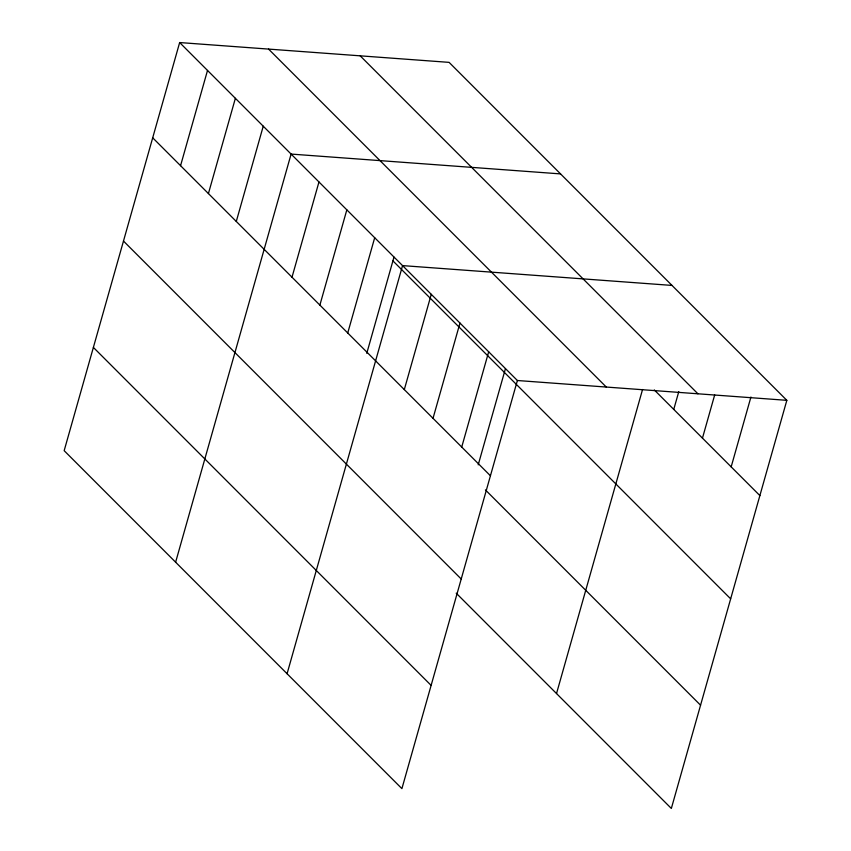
<?xml version="1.0" encoding="UTF-8"?>
<svg xmlns="http://www.w3.org/2000/svg" width="851" height="851" viewBox="0 0 851 851"><rect width="100%" height="100%" fill="white"/><g stroke="black" fill="none" stroke-linecap="round" stroke-linejoin="round"><path stroke-width="1.28" d="M179.657 42.55L64.165 450.668L401.906 788.632L517.387 380.514L179.657 42.55L449.094 62.368L786.835 400.332L671.343 808.45L456.21 593.168M180.561 165.69L207.516 70.431M208.421 193.571L235.376 98.312M236.291 221.451L263.246 126.193M175.625 562.192L291.106 154.074L560.554 173.902M292.01 277.213L318.965 181.965M319.88 305.105L346.836 209.846M347.74 332.986L374.695 237.727M366.77 353.314L393.992 257.087M287.074 673.726L402.555 265.608L672.003 285.425M404.31 389.588L431.266 294.329M433.021 418.32L459.976 323.061M461.731 447.041L488.687 351.793M478.219 464.837L505.451 368.621M556.522 693.544L642.558 389.492M673.758 409.405L678.79 391.63M702.458 438.137L714.68 394.949M731.169 466.869L750.933 397.013M517.387 380.514L786.835 400.332M360.175 55.826L697.916 393.79M654.313 389.949L759.879 495.59M268.565 49.092L606.306 387.056M392.928 260.874L730.658 598.838M152.701 137.809L490.431 475.773M485.421 489.921L700.564 705.202M123.48 241.046L461.221 579.02M93.387 347.421L431.117 685.385"/></g></svg>
